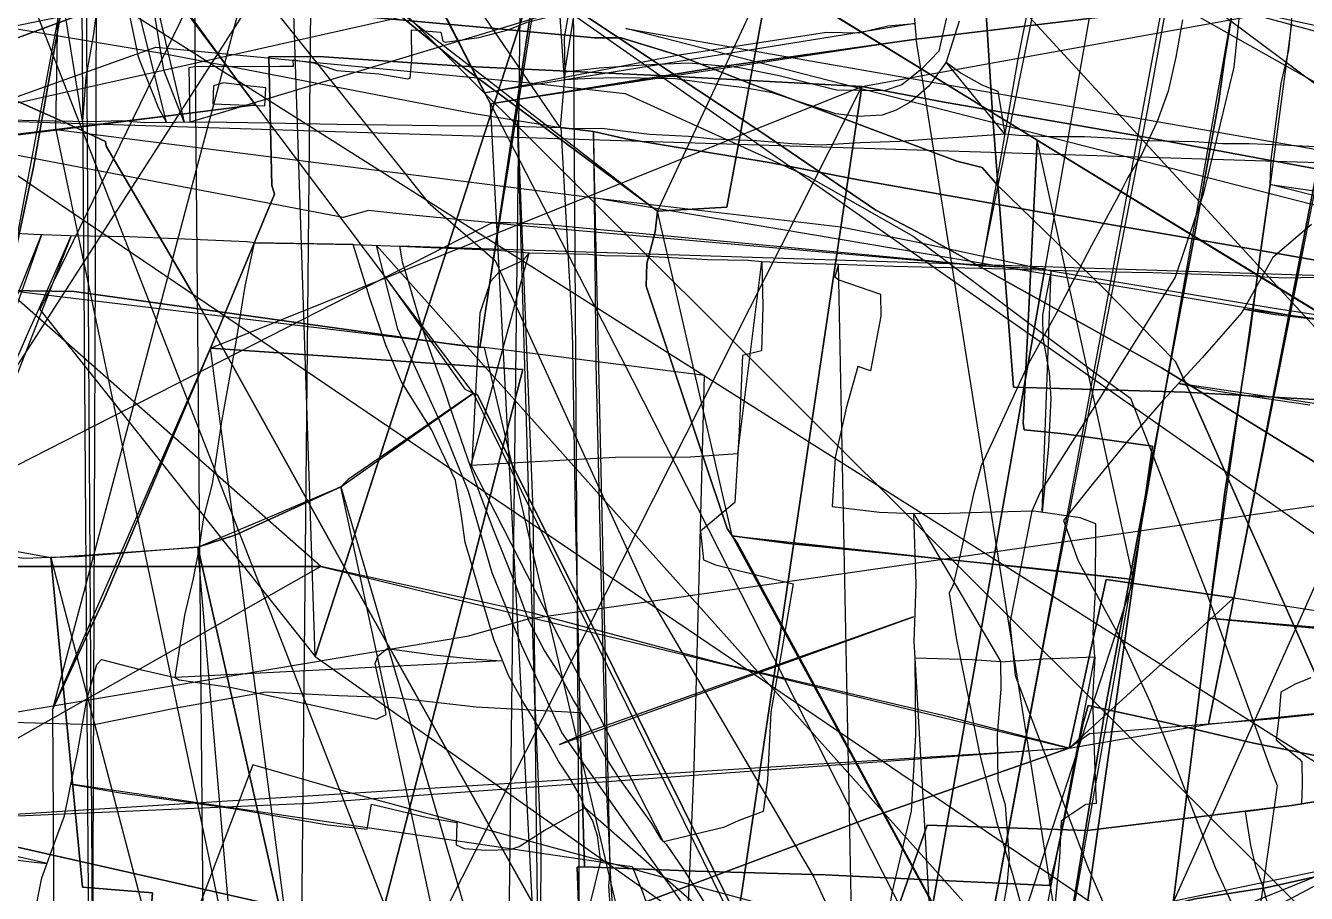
# Model space of a CAD drawing. Extents: x -6790 to 12600, y -1098 to 2171.
# Drawn here: x 68.4 to 160.3, y 436.1 to 498.4 of the extents above; entities that cross this region are included whole.
import ezdxf

# ---------------------------------------------------------------- set-up
doc = ezdxf.new("R2010")
doc.units = 0

msp = doc.modelspace()

# ---------------------------------------------------------------- linework, layer by layer
for points in [[(106.837, 634.008), (110.305, 95.456), (826.135, 101.618), (106.837, 634.008)], [(60.936, 463.328), (66.153, 582.946), (166.82, 628.045), (169.155, 628.397), (157.917, 571.286), (153.805, 550.386), (141.536, 480.899), (137.891, 481.045), (137.011, 481.127), (106.093, 484.032), (103.201, 484.193), (101.853, 484.205), (95.432, 484.823), (92.997, 485.091), (91.186, 484.586), (66.69, 489.247), (63.878, 477.034), (60.936, 463.328)], [(60.936, 463.328), (66.153, 582.946), (166.82, 628.045), (60.936, 463.328)], [(166.82, 628.045), (154.697, 571.609), (139.581, 495.979), (137.011, 481.127), (166.82, 628.045)], [(75.07, 499.828), (81.999, 514.706), (90.101, 532.461), (98.926, 552.457), (108.338, 573.143), (108.056, 574.505), (108.455, 601.718), (108.581, 608.2), (108.718, 624.207), (72.467, 609.599), (70.469, 585.566), (68.383, 561.036), (66.398, 537.698), (65.09, 521.34), (63.759, 509.148), (62.802, 495.641), (74.141, 499.806), (75.07, 499.828)], [(176.799, 621.354), (124.503, 587.195), (132.295, 497.385), (161.335, 500.87), (161.789, 393.97), (162.139, 309.203), (180.292, 307.508), (183.861, 307.442), (194.41, 309.318), (208.589, 311.94), (207.26, 348.47), (204.83, 421.273), (202.567, 495.926), (172.831, 504.27), (174.373, 546.426), (176.799, 621.354)], [(71.604, 620.785), (72.084, 605.781), (75.379, 89.638), (71.604, 620.785)], [(105.33, 620.195), (98.921, 88.385), (790.984, 84.911), (794.806, 617.099), (105.33, 620.195)], [(79.554, 608.243), (82.482, 284.447), (81.901, 110.821), (776.199, 114.155), (808.139, 114.286), (79.554, 608.243)], [(89.841, 599.426), (785.719, 589.09), (779.969, 92.069), (740.844, 91.654), (728.89, 91.746), (723.878, 92.07), (717.289, 92.524), (682.898, 93.323), (432.673, 95.452), (307.102, 97.514), (213.558, 98.725), (136.901, 99.682), (84.957, 100.385), (89.841, 599.426)], [(71.88, 94.001), (800.518, 88.913), (801.871, 586.617), (73.828, 591.855), (71.88, 94.001)], [(71.88, 94.001), (800.518, 88.913), (801.871, 586.617), (73.828, 591.855), (71.88, 94.001)], [(101.748, 492.743), (101.171, 493.862), (85.173, 524.989), (65.454, 563.926), (124.503, 587.195), (132.295, 497.385), (118.541, 495.436), (101.748, 492.743)], [(218.431, 451.321), (187.285, 476.866), (163.747, 492.683), (132.638, 510.224), (108.05, 526.791), (103.103, 530.539), (88.86, 542.607), (81.739, 548.08), (62.698, 565.471), (56.027, 572.367), (218.431, 451.321)], [(65.454, 563.926), (85.173, 524.989), (101.171, 493.862), (101.748, 492.743), (65.454, 563.926)], [(93.005, 519.775), (94.669, 518.336), (121.656, 502), (125.049, 499.946), (140.98, 490.142), (153.176, 482.636), (169.066, 472.94), (169.362, 472.76), (193.272, 458.174), (211.389, 446.437), (214.101, 473.89), (206.857, 478.432), (173.312, 500.229), (170.96, 501.243), (170.251, 501.685), (150.032, 514.29), (142.255, 519.138), (136.694, 522.606), (126.845, 528.882), (109.678, 539.822), (100.963, 545.1), (90.378, 551.512), (93.005, 519.775)], [(159.311, 549.968), (153.805, 550.386), (141.536, 480.899), (132.241, 428.257), (136.758, 429.073), (144.348, 427.381), (183.178, 420.48), (210.71, 415.366), (211.12, 421.724), (213.872, 454.825), (215.5, 474.4), (217.759, 500.367), (220.291, 529.974), (221.675, 544.459), (221.709, 545.589), (214.602, 545.997), (184.424, 548.058), (159.311, 549.968)], [(159.311, 549.968), (148.913, 492.468), (141.474, 454.224), (136.758, 429.073), (159.311, 549.968)], [(76.272, 549.22), (91.616, 547.184), (100.327, 546.25), (111.525, 543.35), (129.626, 538.73), (143.198, 535.595), (158.764, 531.597), (169.304, 528.894), (166.223, 513.872), (160.644, 485.842), (156.439, 464.098), (155.084, 457.302), (145.921, 458.619), (143.266, 446.497), (134.617, 448.744), (118.429, 452.566), (104.702, 456.228), (89.594, 459.53), (60.299, 485.335), (65.594, 508.717), (76.272, 549.22)], [(58.533, 535.282), (74.199, 533.389), (76.683, 532.342), (75.849, 527), (72.858, 510.112), (68.978, 488.205), (67.092, 479.357), (56.001, 504.151), (58.533, 535.282)], [(79.781, 491.425), (78.331, 495.15), (77.56, 499.82), (76.727, 503.982), (74.444, 508.916), (73.239, 511.427), (72.067, 518.057), (71.048, 523.748), (70.524, 529.545), (70.308, 532.104), (79.781, 491.425)], [(68.713, 530.715), (68.483, 529.392), (68.792, 524.757), (70.428, 518.089), (71.137, 514.605), (71.6, 511.275), (73.7, 505.902), (75.336, 501.608), (76.477, 496.12), (77.93, 492.437), (78.512, 491.409), (68.713, 530.715)], [(155.084, 457.302), (156.439, 464.098), (160.644, 485.842), (166.223, 513.872), (169.304, 528.894), (155.084, 457.302)], [(59.362, 490.912), (65.477, 521.806), (66.451, 521.729), (86.84, 519.267), (97.791, 517.908), (108.87, 517.164), (136.722, 514.599), (157.325, 512.882), (156.934, 511.358), (154.433, 496.039), (154.004, 492.952), (152.206, 482.901), (145.89, 449.45), (142.739, 430.267), (120.526, 435.514), (91.423, 443.375), (84.703, 445.316), (64.69, 392.718), (59.043, 380.483), (59.362, 490.912)], [(157.325, 512.882), (136.722, 514.599), (108.87, 517.164), (97.791, 517.908), (86.84, 519.267), (66.451, 521.729), (65.477, 521.806), (59.362, 490.912), (157.325, 512.882)], [(55.098, 520.336), (62.967, 495.285), (63.526, 494.833), (71.018, 491.503), (74.143, 490.037), (74.19, 489.694), (80.209, 479.448), (91.21, 459.61), (110.596, 424.992), (119.483, 409.028), (124.238, 400.808), (113.635, 389.817), (88.931, 362.646), (67.159, 338.674), (66.497, 337.924), (55.098, 520.336)], [(66.497, 337.924), (67.159, 338.674), (88.931, 362.646), (113.635, 389.817), (124.238, 400.808), (119.483, 409.028), (110.596, 424.992), (91.21, 459.61), (80.209, 479.448), (74.19, 489.694), (74.143, 490.037), (71.018, 491.503), (63.526, 494.833), (62.967, 495.285), (55.098, 520.336), (66.497, 337.924)], [(90.093, 503.376), (99.535, 495.57), (113.731, 485.029), (118.704, 485.321), (121.605, 501.046), (121.656, 502), (94.669, 518.336), (93.005, 519.775), (85.875, 518.59), (83.857, 517.565), (80.224, 515.335), (82.714, 511.187), (84.785, 507.883), (90.093, 503.376)], [(53.557, 488.84), (52.064, 514.912), (57.972, 515.923), (66.4, 517.376), (71.578, 510.914), (83.904, 494.004), (84.906, 492.67), (57.595, 489.236), (53.557, 488.84)], [(84.906, 492.67), (83.904, 494.004), (71.578, 510.914), (66.4, 517.376), (84.906, 492.67)], [(87.144, 514.346), (69.428, 477.982), (89.183, 453.093), (87.144, 514.346)], [(106.841, 507.663), (105.946, 507.901), (94.253, 511.781), (87.144, 514.346), (69.428, 477.982), (89.183, 453.093), (94.458, 469.395), (100.51, 488.098), (106.841, 507.663)], [(200.739, 513.116), (190.892, 513.116), (157.325, 512.882), (156.934, 511.358), (154.433, 496.039), (154.004, 492.952), (152.206, 482.901), (145.89, 449.45), (142.739, 430.267), (126.607, 362.822), (121.776, 342.178), (122.458, 342.178), (139.269, 341.306), (158.524, 340.509), (171.331, 339.911), (177.044, 366.538), (180.633, 387.376), (185.01, 416.906), (193.74, 468.837), (200.739, 513.116)], [(142.739, 430.267), (145.89, 449.45), (152.206, 482.901), (154.004, 492.952), (154.433, 496.039), (156.934, 511.358), (157.325, 512.882), (142.739, 430.267)], [(72.858, 510.112), (68.978, 488.205), (67.092, 479.357), (72.858, 510.112)], [(67.092, 479.357), (68.978, 488.205), (72.858, 510.112), (89.992, 507.85), (105.871, 506.045), (105.424, 504.459), (101.15, 476.284), (101.001, 475.25), (99.298, 475.436), (71.897, 479.268), (67.092, 479.357)], [(94.324, 508.501), (121.158, 490.724), (129.415, 485.106), (132.74, 483.37), (149.947, 473.772), (165.636, 464.116), (175.946, 456.951), (181.989, 452.752), (188.58, 448.172), (191.858, 444.775), (202.267, 432.899), (94.324, 508.501)], [(106.841, 507.663), (100.51, 488.098), (94.458, 469.395), (89.183, 453.093), (106.841, 507.663)], [(105.871, 506.045), (105.424, 504.459), (101.15, 476.284), (101.001, 475.25), (105.871, 506.045)], [(137.608, 504.289), (140.911, 502.727), (175.869, 495.138), (188.503, 492.395), (204.971, 487.369), (235.567, 478.973), (264.638, 470.996), (294.2, 462.473), (320.523, 455.123), (343.859, 448.37), (349.595, 446.786), (356.258, 444.844), (358.932, 444.221), (137.608, 504.289)], [(113.731, 485.029), (99.535, 495.57), (90.093, 503.376), (113.731, 485.029)], [(147.885, 458.605), (149.247, 468.183), (142.913, 469.049), (140.048, 469.339), (139.973, 469.822), (140.98, 490.142), (125.049, 499.946), (121.656, 502), (121.605, 501.046), (118.704, 485.321), (113.731, 485.029), (113.564, 483.553), (112.97, 481.288), (112.929, 479.647), (117.015, 467.407), (118.729, 462.269), (119.107, 461.743), (123.171, 461.202), (129.828, 460.526), (140.641, 459.428), (147.885, 458.605)], [(121.656, 502), (121.605, 501.046), (118.704, 485.321), (113.731, 485.029), (121.656, 502)], [(121.656, 502), (125.049, 499.946), (140.98, 490.142), (121.656, 502)], [(174.133, 502.292), (173.561, 500.233), (171.669, 493.689), (171.012, 492.493), (169.13, 489.327), (167.682, 486.838), (148.727, 490.358), (134.178, 492.895), (128.403, 493.992), (174.133, 502.292)], [(165.945, 471.247), (151.625, 472.054), (139.283, 472.417), (137.807, 491.687), (137.104, 502.592), (165.945, 471.247)], [(166.771, 499.374), (165.945, 471.247), (151.625, 472.054), (139.283, 472.417), (137.807, 491.687), (137.104, 502.592), (150.608, 501.099), (166.771, 499.374)], [(132.295, 497.385), (118.541, 495.436), (101.748, 492.743), (111.924, 472.988), (140.765, 416.179), (120.655, 368.635), (109.886, 342.573), (109.67, 341.557), (124.451, 327.351), (124.704, 327.116), (140.85, 312.116), (141.243, 311.587), (154.804, 309.887), (162.139, 309.203), (161.789, 393.97), (161.335, 500.87), (132.295, 497.385)], [(132.295, 497.385), (161.335, 500.87), (161.789, 393.97), (162.139, 309.203), (132.295, 497.385)], [(164.765, 443.087), (164.718, 443.312), (158.752, 456.764), (155.798, 463.298), (151.902, 472.087), (150.904, 474.241), (145.709, 479.547), (138.123, 486.911), (137.03, 488.163), (135.225, 488.638), (120.512, 494.149), (115.269, 496.208), (111.136, 497.475), (109.219, 497.475), (101.269, 498.22), (88.625, 499.359), (77.717, 499.889), (75.07, 499.828), (164.765, 443.087)], [(80.211, 491.43), (80.145, 495.347), (80.639, 495.449), (83.266, 495.428), (86.646, 495.448), (87.614, 495.454), (87.599, 495.908), (89.053, 495.688), (90.738, 495.137), (93.737, 494.895), (95.82, 494.523), (96.006, 494.592), (96.103, 495.915), (96.083, 498.056), (98.193, 497.884), (98.338, 497.236), (98.505, 497.16), (100.926, 497.498), (103.021, 498.05), (104.38, 498.609), (106.691, 499.174), (107.437, 499.63), (80.211, 491.43)], [(62.968, 448.326), (67.204, 498.213), (75.487, 496.838), (78.175, 496.369), (100.586, 492.056), (103.701, 491.547), (106.816, 491.039), (107.613, 476.49), (107.84, 463.589), (108.164, 449.033), (100.722, 449.453), (94.867, 450.125), (90.855, 450.256), (85.629, 450.516), (79.08, 449.345), (73.333, 448.174), (66.567, 448.369), (62.968, 448.326)], [(101.341, 493.533), (115.16, 496.221), (125.876, 497.882), (128.186, 497.842), (130.272, 498.348), (132.197, 498.515), (101.341, 493.533)], [(111.46, 498.15), (168.014, 488.238), (194.815, 482.741), (214.744, 478.767), (247.701, 470.042), (274.114, 462.214), (282.599, 458.658), (293.804, 455.192), (303.813, 452.802), (317.049, 448.828), (340.743, 441.896), (352.157, 438.52), (374.775, 432.245), (394.585, 425.851), (413.08, 421.519), (423.358, 418.889), (431.814, 417.007), (441.644, 414.497), (460.617, 409.478), (472.539, 405.922), (482.07, 403.054), (111.46, 498.15)], [(157.683, 486.941), (157.77, 488.757), (158.486, 494.204), (159.042, 496.6), (159.221, 498.493), (157.683, 486.941)], [(101.748, 492.743), (118.541, 495.436), (132.295, 497.385), (101.748, 492.743)], [(62.296, 491.295), (77.741, 496.811), (104.569, 494.254), (111.416, 493.475), (124.587, 487.502), (132.079, 483.236), (144.93, 473.611), (147.676, 471.612), (153.075, 457.799), (157.763, 444.912), (158.201, 443.823), (157.066, 435.842), (155.72, 428.059), (62.296, 491.295)], [(128.403, 493.992), (114.275, 494.759), (99.699, 495.455), (89.441, 496.131), (85.851, 496.116), (86.074, 486.892), (86.253, 486.248), (81.671, 475.212), (128.403, 493.992)], [(81.671, 475.212), (86.253, 486.248), (86.074, 486.892), (85.851, 496.116), (89.441, 496.131), (99.699, 495.455), (114.275, 494.759), (128.403, 493.992), (123.186, 458.984), (119.859, 436.658), (116.854, 417.843), (108.052, 418.564), (106.334, 418.595), (89.387, 416.769), (104.072, 473.686), (81.671, 475.212)], [(134.441, 495.735), (135.537, 494.943), (137.002, 494.098), (138.153, 493.646), (138.439, 491.895), (138.654, 490.575), (134.441, 495.735)], [(81.882, 494.037), (81.845, 492.749), (85.575, 492.601), (85.648, 493.88), (84.101, 494.065), (82.599, 494.243), (81.882, 494.037)], [(128.403, 493.992), (123.186, 458.984), (119.859, 436.658), (116.854, 417.843), (108.052, 418.564), (106.334, 418.595), (89.387, 416.769), (128.403, 493.992)], [(52.247, 463.422), (53.557, 488.84), (57.595, 489.236), (84.906, 492.67), (94.513, 479.888), (99.921, 472.263), (100.54, 471.979), (96.223, 469.009), (91.546, 465.792), (91.011, 465.262), (83.496, 461.816), (80.751, 460.94), (72.165, 460.239), (70.223, 460.18), (68.281, 460.122), (60.775, 461.232), (52.247, 463.422)], [(84.906, 492.67), (57.595, 489.236), (53.557, 488.84), (84.906, 492.67)], [(101.748, 492.743), (111.924, 472.988), (140.765, 416.179), (120.655, 368.635), (109.886, 342.573), (109.67, 341.557), (101.748, 492.743)], [(103.701, 491.547), (104.794, 463.549), (104.935, 449.754), (104.958, 449.214), (103.701, 491.547)], [(109.137, 490.754), (109.304, 474.082), (109.679, 459.13), (110.064, 443.798), (110.342, 437.916), (109.137, 490.754)], [(137.76, 427.47), (144.563, 435.274), (144.684, 436.101), (147.885, 458.605), (149.247, 468.183), (142.913, 469.049), (140.048, 469.339), (139.973, 469.822), (140.98, 490.142), (153.176, 482.636), (169.066, 472.94), (169.362, 472.76), (168.654, 447.805), (166.554, 447.338), (162.809, 432.135), (162.579, 431.548), (163.733, 431.05), (160.742, 420.127), (160.27, 420.278), (153.192, 422.542), (143.425, 425.671), (137.76, 427.47)], [(140.98, 490.142), (139.973, 469.822), (140.048, 469.339), (142.913, 469.049), (149.247, 468.183), (147.885, 458.605), (140.98, 490.142)], [(140.98, 490.142), (153.176, 482.636), (169.066, 472.94), (169.362, 472.76), (140.98, 490.142)], [(101.853, 484.205), (95.432, 484.823), (92.997, 485.091), (91.186, 484.586), (66.69, 489.247), (63.878, 477.034), (60.936, 463.328), (101.853, 484.205)], [(60.936, 463.328), (67.362, 432.217), (80.107, 430.112), (84.666, 429.391), (89.226, 428.67), (101.804, 426.801), (104.621, 426.345), (113.874, 424.936), (127.724, 427.44), (127.724, 427.44), (132.241, 428.257), (141.536, 480.899), (137.891, 481.045), (137.011, 481.127), (106.093, 484.032), (103.201, 484.193), (101.853, 484.205), (95.432, 484.823), (92.997, 485.091), (91.186, 484.586), (66.69, 489.247), (63.878, 477.034), (60.936, 463.328)], [(153.265, 455.834), (154.431, 464.894), (156.238, 476.207), (156.979, 481.939), (157.683, 486.941), (153.265, 455.834)], [(200.864, 480.764), (200.838, 480.343), (194.543, 481.449), (182.329, 483.85), (180.868, 483.026), (178.829, 483.234), (167.8, 484.357), (163.826, 485.398), (157.683, 486.941), (200.864, 480.764)], [(255.235, 461.387), (236.029, 464.78), (202.934, 470.487), (194.275, 472.16), (191.553, 472.849), (180.95, 474.502), (174.428, 475.531), (157.983, 478.06), (141.991, 480.728), (132.417, 482.786), (126.889, 483.884), (109.816, 485.907), (255.235, 461.387)], [(255.235, 461.387), (236.029, 464.78), (202.934, 470.487), (194.275, 472.16), (191.553, 472.849), (180.95, 474.502), (174.428, 475.531), (157.983, 478.06), (141.991, 480.728), (132.417, 482.786), (126.889, 483.884), (109.816, 485.907), (255.235, 461.387)], [(113.731, 485.029), (113.564, 483.553), (112.97, 481.288), (112.929, 479.647), (117.015, 467.407), (118.729, 462.269), (119.107, 461.743), (113.731, 485.029)], [(55.038, 442.026), (58.59, 448.9), (61.95, 458.549), (63.831, 467.431), (65.664, 473.698), (69.537, 483.342), (55.038, 442.026)], [(137.011, 481.127), (106.093, 484.032), (103.201, 484.193), (101.853, 484.205), (137.011, 481.127)], [(84.827, 482.756), (89.323, 482.694), (91.911, 482.643), (84.827, 482.756)], [(104.527, 482.046), (104.048, 481.482), (102.425, 480.74), (101.751, 479.984), (100.994, 477.727), (100.76, 473.38), (100.415, 466.964), (100.321, 466.663), (104.527, 482.046)], [(121.233, 481.428), (121.308, 478.186), (121.211, 475.015), (119.839, 474.682), (119.604, 469.259), (119.512, 467.653), (121.233, 481.428)], [(126.717, 481.233), (126.469, 480.321), (126.746, 480.1), (129.74, 479.075), (129.754, 477.496), (129.033, 473.572), (128.105, 473.89), (127.287, 470.899), (126.483, 467.359), (126.261, 463.849), (129.67, 463.447), (132.109, 463.336), (132.265, 458.262), (132.141, 454.158), (132.197, 452.971), (132.252, 447.431), (131.948, 441.992), (131.24, 439.034), (130.546, 436.134), (129.577, 430.12), (129.101, 427.166), (128.316, 424.642), (127.862, 423.837), (126.717, 481.233)], [(141.536, 480.899), (137.891, 481.045), (137.011, 481.127), (141.536, 480.899)], [(141.981, 480.809), (141.636, 478.986), (141.368, 477.572), (141.394, 475.951), (141.832, 473.427), (141.971, 471.592), (141.785, 468.172), (141.328, 463.431), (141.981, 480.809)], [(94.513, 479.888), (99.921, 472.263), (100.54, 471.979), (94.513, 479.888)], [(67.092, 479.357), (71.897, 479.268), (99.298, 475.436), (101.001, 475.25), (67.092, 479.357)], [(155.807, 478.003), (157.893, 477.651), (161.728, 477.193), (164.702, 476.794), (166.381, 476.562), (169.407, 476.112), (173.009, 475.684), (180.069, 474.704), (184.175, 474.102), (190.406, 473.355), (192.531, 473.017), (200.418, 472.021), (204.7, 471.488), (209.706, 470.772), (213.38, 470.249), (217.917, 469.692), (220.046, 469.409), (220.461, 469.252), (155.807, 478.003)], [(81.671, 475.212), (74.037, 457.219), (70.328, 449.279), (81.671, 475.212)], [(89.387, 416.769), (104.072, 473.686), (81.671, 475.212), (74.037, 457.219), (70.328, 449.279), (70.506, 421.655), (88.505, 416.674), (89.245, 416.754), (89.387, 416.769)], [(81.671, 475.212), (104.072, 473.686), (89.387, 416.769), (81.671, 475.212)], [(115.289, 416.083), (115.388, 419.16), (115.829, 431.994), (116.37, 445.141), (116.843, 463.206), (117.111, 473.251), (103.461, 474.987), (101.313, 475.263), (115.289, 416.083)], [(55.142, 446.991), (100.195, 454.577), (104.473, 455.781), (224.767, 473.114), (461.17, 463.407), (418.896, 266.348), (473.538, 223.763), (408.246, 162.089), (348.154, 91.288), (230.725, 129.782), (178.952, 201.706), (100.394, 217.952), (74.076, 298.715), (55.017, 301.46), (55.142, 446.991)], [(100.54, 471.979), (96.223, 469.009), (91.546, 465.792), (91.011, 465.262), (100.54, 471.979)], [(100.54, 471.979), (100.823, 471.849), (115.55, 442.244), (119.181, 434.865), (122.047, 429.039), (124.939, 423.5), (129.508, 414.254), (130.631, 412.036), (134.538, 404.176), (138.722, 395.783), (141.92, 389.366), (143.611, 386.047), (145.399, 382.433), (148.339, 376.475), (151.953, 369.299), (155.618, 362.201), (156.863, 359.812), (157.007, 358.629), (157.103, 357.973), (158.046, 354.679), (158.974, 353.08), (100.54, 471.979)], [(100.368, 466.813), (104.102, 467.025), (110.694, 467.398), (116.088, 467.419), (119.512, 467.653), (119.28, 464.144), (116.819, 462.069), (117.039, 460.012), (117.892, 459.668), (121.801, 458.704), (123.481, 458.29), (122.612, 453.304), (121.878, 449.092), (121.636, 444.235), (121.32, 441.957), (119.518, 441.284), (118.481, 440.816), (114.168, 439.794), (100.368, 466.813)], [(91.011, 465.262), (83.496, 461.816), (80.751, 460.94), (91.011, 465.262)], [(86.464, 400.123), (85.982, 400.15), (85.96, 424.53), (89.097, 424.133), (80.751, 460.94), (83.496, 461.816), (91.011, 465.262), (103.138, 424.005), (103.604, 420.414), (104.821, 404.831), (105.245, 399.407), (100.895, 399.326), (86.464, 400.123)], [(91.011, 465.262), (103.138, 424.005), (103.604, 420.414), (104.821, 404.831), (105.245, 399.407), (91.011, 465.262)], [(70.223, 460.18), (68.281, 460.122), (60.775, 461.232), (52.247, 463.422), (70.223, 460.18)], [(70.223, 460.18), (68.281, 460.122), (60.775, 461.232), (52.247, 463.422), (52.704, 340.217), (87.515, 312.997), (87.332, 336.756), (89.344, 341.098), (89.449, 373.29), (86.861, 377.734), (86.464, 400.123), (85.982, 400.15), (63.663, 400.206), (65.465, 427.835), (76.832, 427.578), (77.515, 436.134), (72.496, 436.52), (70.223, 460.18)], [(138.372, 452.694), (141.421, 452.91), (145.118, 453.048), (145.003, 454.775), (145.161, 457.773), (145.176, 462.599), (144.071, 463.029), (140.741, 463.517), (137.031, 463.415), (133.886, 463.328), (132.109, 463.336), (138.372, 452.694)], [(147.885, 458.605), (140.641, 459.428), (129.828, 460.526), (123.171, 461.202), (119.107, 461.743), (147.885, 458.605)], [(119.107, 461.743), (119.486, 461.216), (132.218, 437.715), (137.76, 427.47), (119.107, 461.743)], [(147.885, 458.605), (140.641, 459.428), (129.828, 460.526), (123.171, 461.202), (119.107, 461.743), (119.486, 461.216), (132.218, 437.715), (137.76, 427.47), (144.563, 435.274), (144.684, 436.101), (147.885, 458.605)], [(255.235, 461.387), (253.891, 461.025), (240.853, 457.087), (224.978, 452.324), (224.042, 452.131), (218.7, 451.167), (207.671, 449.529), (196.974, 447.711), (188.093, 446.582), (173.898, 444.792), (159.235, 442.383), (144.572, 440.593), (139.602, 440.772), (133.089, 440.992), (127.446, 424.981), (255.235, 461.387)], [(255.235, 461.387), (253.891, 461.025), (240.853, 457.087), (224.978, 452.324), (224.042, 452.131), (218.7, 451.167), (207.671, 449.529), (196.974, 447.711), (188.093, 446.582), (173.898, 444.792), (159.235, 442.383), (144.572, 440.593), (139.602, 440.772), (133.089, 440.992), (127.446, 424.981), (255.235, 461.387)], [(85.982, 400.15), (85.96, 424.53), (89.097, 424.133), (80.751, 460.94), (72.165, 460.239), (70.223, 460.18), (72.496, 436.52), (77.515, 436.134), (76.832, 427.578), (65.465, 427.835), (63.663, 400.206), (85.982, 400.15)], [(80.751, 460.94), (72.165, 460.239), (70.223, 460.18), (80.751, 460.94)], [(80.751, 460.94), (89.097, 424.133), (85.96, 424.53), (85.982, 400.15), (80.751, 460.94)], [(57.953, 441.634), (57.262, 459.53), (89.594, 459.53), (57.953, 441.634)], [(89.594, 459.53), (57.262, 459.53), (57.953, 441.634), (59.558, 441.271), (86.65, 435.147), (103.145, 431.83), (104.631, 432.369), (128.74, 441.436), (143.266, 446.497), (134.617, 448.744), (118.429, 452.566), (104.702, 456.228), (89.594, 459.53)], [(85.982, 400.15), (63.663, 400.206), (65.465, 427.835), (76.832, 427.578), (77.515, 436.134), (72.496, 436.52), (70.223, 460.18), (85.982, 400.15)], [(143.266, 446.497), (134.617, 448.744), (118.429, 452.566), (104.702, 456.228), (89.594, 459.53), (143.266, 446.497)], [(147.885, 458.605), (144.684, 436.101), (144.563, 435.274), (137.76, 427.47), (147.885, 458.605)], [(143.266, 446.497), (145.921, 458.619), (155.084, 457.302), (143.266, 446.497)], [(155.084, 457.302), (153.275, 448.224), (144.731, 447.544), (143.266, 446.497), (145.921, 458.619), (155.084, 457.302)], [(155.084, 457.302), (189.724, 451.905), (182.487, 451.22), (157.756, 448.581), (153.275, 448.224), (155.084, 457.302)], [(132.101, 455.937), (108.827, 447.696), (106.714, 446.769), (132.101, 455.937)], [(149.801, 428.044), (150.124, 430.446), (152.141, 446.658), (153.265, 455.834), (149.801, 428.044)], [(153.265, 455.834), (167.383, 454.525), (179.269, 453.617), (153.265, 455.834)], [(79.147, 451.571), (79.419, 451.412), (83.197, 450.867), (89.128, 449.566), (93.584, 448.589), (94.271, 448.925), (94.15, 449.667), (93.682, 451.688), (93.477, 452.578), (93.704, 453.139), (94.344, 453.657), (97.696, 453.212), (100.734, 452.901), (102.618, 452.78), (79.147, 451.571)], [(134.64, 410.638), (135.364, 412.339), (136.112, 414.964), (136.723, 418.357), (136.586, 419.797), (135.305, 420.414), (135.216, 421.335), (135.202, 426.932), (135.505, 432.97), (135.591, 434.044), (138.298, 433.743), (138.829, 436.655), (138.987, 438.559), (138.701, 442.416), (138.171, 444.168), (138.142, 447.474), (138.386, 450.761), (138.372, 452.694), (136.309, 452.837), (132.197, 452.971), (134.64, 410.638)], [(57.953, 441.634), (62.285, 417.176), (67.52, 418.088), (89.134, 422.693), (109.249, 426.017), (130.037, 430.035), (152.303, 435.683), (157.473, 436.509), (186.177, 442.883), (189.724, 451.905), (182.487, 451.22), (157.756, 448.581), (153.275, 448.224), (144.731, 447.544), (143.266, 446.497), (128.74, 441.436), (104.631, 432.369), (103.145, 431.83), (86.65, 435.147), (59.558, 441.271), (57.953, 441.634)], [(189.724, 451.905), (182.487, 451.22), (157.756, 448.581), (153.275, 448.224), (189.724, 451.905)], [(62.968, 448.326), (62.316, 401.733), (76.439, 402.426), (83.132, 402.721), (81.285, 413.803), (83.064, 414.007), (90.528, 413.925), (108.613, 413.389), (108.38, 420.002), (108.38, 426.899), (107.979, 437.965), (108.491, 437.989), (108.184, 448.137), (108.164, 449.033), (100.722, 449.453), (94.867, 450.125), (90.855, 450.256), (85.629, 450.516), (79.08, 449.345), (73.333, 448.174), (66.567, 448.369), (62.968, 448.326)], [(104.958, 449.214), (105.366, 439.538), (105.325, 428.871), (105.345, 416.686), (105.386, 413.67), (104.958, 449.214)], [(153.275, 448.224), (144.731, 447.544), (143.266, 446.497), (153.275, 448.224)], [(143.266, 446.497), (88.771, 442.524), (59.558, 441.271), (143.266, 446.497)], [(143.266, 446.497), (128.74, 441.436), (104.631, 432.369), (103.145, 431.83), (86.65, 435.147), (59.558, 441.271), (143.266, 446.497)], [(120.526, 435.514), (91.423, 443.375), (84.703, 445.316), (64.69, 392.718), (59.043, 380.483), (120.526, 435.514)], [(59.043, 380.483), (90.579, 352.036), (105.107, 392.573), (114.989, 420.287), (120.526, 435.514), (91.423, 443.375), (84.703, 445.316), (64.69, 392.718), (59.043, 380.483)], [(71.659, 443.934), (75.195, 443.3), (79.899, 442.645), (83.609, 442.129), (88.153, 441.343), (90.077, 441.01), (92.908, 440.686), (93.231, 442.499), (97.244, 441.542), (99.346, 441.18), (99.299, 439.566), (99.87, 439.318), (101.428, 439.176), (103.168, 439.242), (103.814, 439.442), (105.601, 440.591), (108.531, 442.235), (109.082, 441.286), (109.405, 440.232), (109.655, 438.323), (71.659, 443.934)], [(62.285, 417.176), (58.458, 400.075), (86.45, 400.108), (96.938, 400.957), (110.372, 401.307), (120.061, 403.055), (138.539, 404.653), (139.738, 405.103), (146.68, 406.801), (166.676, 408.008), (173.769, 418.971), (181.871, 431.228), (181.634, 431.999), (184.537, 438.712), (186.177, 442.883), (157.473, 436.509), (152.303, 435.683), (130.037, 430.035), (109.249, 426.017), (89.134, 422.693), (67.52, 418.088), (62.285, 417.176)], [(186.177, 442.883), (157.473, 436.509), (152.303, 435.683), (130.037, 430.035), (109.249, 426.017), (89.134, 422.693), (67.52, 418.088), (62.285, 417.176), (186.177, 442.883)], [(55.57, 441.528), (56.09, 441.216), (58.038, 440.558), (63.157, 439.282), (65.363, 438.773), (69.031, 438.337), (69.947, 438.228), (55.57, 441.528)], [(110.342, 437.916), (110.214, 436.602), (110.745, 429.376), (111.722, 416.821), (111.933, 412.901), (110.342, 437.916)]]:
    msp.add_lwpolyline(points, close=True)
for points in [[(165.636, 464.116), (149.947, 473.772), (132.74, 483.37), (129.415, 485.106), (121.158, 490.724), (94.324, 508.501), (94.324, 508.501), (91.647, 510.388), (56.577, 521.905), (77.784, 595.539)], [(135.39, 498.668), (134.441, 495.735), (133.213, 494.003), (131.906, 492.889), (130.856, 492.286), (129.857, 491.931), (128.127, 491.835), (126.526, 492.017), (123.824, 492.91), (121.982, 493.518), (119.989, 493.894), (117.257, 494.222), (115, 494.539), (112.497, 494.574), (110.777, 494.597), (108.988, 494.561), (107.061, 494.46), (100.486, 589.989)], [(80.264, 585.735), (65.103, 509.698), (103.494, 411.266), (126.084, 404.554), (157.928, 399.411), (172.478, 397.108)], [(108.338, 573.143), (98.926, 552.457), (90.101, 532.461), (81.999, 514.706), (81.999, 514.706), (75.07, 499.828), (77.717, 499.889), (88.625, 499.359), (101.269, 498.22), (109.219, 497.475), (111.136, 497.475), (115.269, 496.208), (120.512, 494.149), (135.225, 488.638), (137.03, 488.163), (138.123, 486.911), (145.709, 479.547), (150.904, 474.241), (151.902, 472.087), (155.798, 463.298), (158.752, 456.764), (164.718, 443.312)], [(95.44, 572.092), (94.619, 555.632), (94.219, 548.367), (93.919, 546.619), (92.584, 541.462), (91.345, 536.676), (88.497, 525.092), (88.156, 523.276), (87.602, 518.639), (87.039, 512.027), (70.328, 449.279), (74.037, 457.219), (81.671, 475.212), (86.253, 486.248), (86.074, 486.892), (85.851, 496.116), (89.441, 496.131), (99.699, 495.455), (114.275, 494.759), (128.403, 493.992), (134.178, 492.895), (148.727, 490.358), (167.682, 486.838)], [(88.931, 362.646), (113.635, 389.817), (124.238, 400.808), (119.483, 409.028), (110.596, 424.992), (91.21, 459.61), (80.209, 479.448), (74.19, 489.694), (74.143, 490.037), (71.018, 491.503), (63.526, 494.833), (62.967, 495.285), (55.098, 520.336), (65.454, 563.926), (85.173, 524.989), (101.171, 493.862), (101.748, 492.743), (111.924, 472.988), (140.765, 416.179), (120.655, 368.635)], [(73.785, 501.653), (73.266, 497.775), (72.723, 494.633), (72.497, 491.494), (61.007, 562.561)], [(107.437, 499.63), (107.049, 497.496), (107.099, 494.885), (106.758, 491.049), (69.741, 545.278)], [(134.53, 499.159), (133.925, 496.523), (132.682, 495.23), (131.275, 494.106), (130.002, 493.669), (126.582, 493.727), (122.458, 494.749), (119.493, 495.349), (115.984, 495.649), (112.729, 495.524), (109.548, 495.298), (107.097, 495.018), (114.747, 542.651)], [(516.56, 78.963), (56.404, 538.367), (56.404, 538.367), (75.408, 513.104), (97.277, 485.654), (102.103, 481.506), (112.963, 457.676), (124.953, 437.239), (137.245, 410.77), (146.37, 394.556), (159.266, 365.447)], [(174.428, 475.531), (157.983, 478.06), (141.991, 480.728), (132.417, 482.786), (126.889, 483.884), (109.816, 485.907), (70.574, 490.877), (71.198, 527.175), (72.685, 526.718), (100.412, 522.073), (100.412, 522.073), (117.433, 518.934), (135.587, 516.057), (154.038, 512.97), (171.128, 510.04)], [(174.428, 475.531), (157.983, 478.06), (141.991, 480.728), (132.417, 482.786), (126.889, 483.884), (109.816, 485.907), (70.574, 490.877), (71.198, 527.175), (72.685, 526.718), (100.412, 522.073), (100.412, 522.073), (117.433, 518.934), (135.587, 516.057), (154.038, 512.97), (171.128, 510.04)], [(66.4, 517.376), (71.578, 510.914), (83.904, 494.004), (84.906, 492.67), (94.513, 479.888), (99.921, 472.263), (100.54, 471.979), (100.823, 471.849), (115.55, 442.244), (119.181, 434.865), (122.047, 429.039), (124.939, 423.5), (129.508, 414.254), (130.631, 412.036), (134.538, 404.176), (138.722, 395.783), (141.92, 389.366), (143.611, 386.047), (145.399, 382.433), (148.339, 376.475), (151.953, 369.299), (155.618, 362.201)], [(210.935, 349.596), (157.252, 514.134), (157.252, 514.134), (156.003, 504.198), (155.097, 495.377), (152.919, 486.34), (150.873, 480.304), (145.388, 471.481), (141.182, 464.878), (140.602, 463.515), (139.011, 455.514), (139.408, 451.721), (144.589, 438.01), (152.437, 419.915), (157.24, 409.966), (159.73, 400.305), (160.103, 396.421), (159.626, 382.88), (160.449, 371.025), (160.886, 364.517)], [(106.841, 507.663), (100.51, 488.098), (94.458, 469.395), (89.183, 453.093), (89.183, 453.093), (121.833, 429.996), (123.48, 429.981), (135.249, 429.061), (147.048, 428.111), (149.801, 428.044), (150.124, 430.446), (152.141, 446.658), (153.265, 455.834), (154.431, 464.894), (156.238, 476.207), (156.979, 481.939), (157.683, 486.941), (157.77, 488.757), (158.486, 494.204), (159.042, 496.6), (159.221, 498.493)], [(169.52, 501.684), (153.239, 502.879), (137.608, 504.289), (132.221, 504.99), (105.329, 506.073), (67.204, 498.213), (75.487, 496.838), (78.175, 496.369), (100.586, 492.056), (103.701, 491.547), (106.816, 491.039), (106.816, 491.039), (109.137, 490.754), (111.476, 490.229), (121.89, 488.509), (128.162, 487.293), (135.902, 485.919), (145.791, 484.146), (157.275, 482.164), (170.007, 479.909)], [(162.783, 415.152), (145.597, 415.424), (117.051, 415.85), (115.289, 416.083), (115.388, 419.16), (115.829, 431.994), (116.37, 445.141), (116.843, 463.206), (117.111, 473.251), (103.461, 474.987), (101.313, 475.263), (101.313, 475.263), (101.001, 475.25), (101.15, 476.284), (105.424, 504.459), (105.871, 506.045), (119.519, 504.715), (137.104, 502.592), (137.807, 491.687), (139.283, 472.417), (151.625, 472.054), (165.945, 471.247)], [(163.826, 485.398), (157.683, 486.941), (157.683, 486.941), (157.77, 488.757), (158.486, 494.204), (159.042, 496.6), (159.221, 498.493), (159.301, 499.342), (160.499, 503.616)], [(171.815, 351.402), (159.05, 384.13), (151.821, 402.161), (150.491, 405.628), (150.17, 405.91), (149.485, 406.51), (145.136, 411.82), (135.441, 422.603), (137.76, 427.47), (132.218, 437.715), (119.486, 461.216), (119.107, 461.743), (118.729, 462.269), (117.015, 467.407), (112.929, 479.647), (112.97, 481.288), (113.564, 483.553), (113.731, 485.029), (99.535, 495.57), (90.093, 503.376)], [(164.718, 443.312), (158.752, 456.764), (155.798, 463.298), (151.902, 472.087), (150.904, 474.241), (145.709, 479.547), (138.123, 486.911), (137.03, 488.163), (135.225, 488.638), (120.512, 494.149), (115.269, 496.208), (111.136, 497.475), (109.219, 497.475), (101.269, 498.22), (88.625, 499.359), (77.717, 499.889), (75.07, 499.828), (74.141, 499.806), (62.802, 495.641)], [(151.4, 498.767), (150.922, 496.097), (150.387, 493.645), (149.599, 491.475), (148.41, 488.979), (147.489, 487.454), (147.075, 486.633), (146.661, 485.865), (144.877, 482.586), (142.35, 477.69), (140.338, 474.067), (138.488, 470.038), (136.971, 466.767), (136.41, 464.763), (135.458, 460.381), (134.962, 458.227), (134.673, 457.616), (135.164, 454.413), (136.112, 449.707), (136.81, 446.245), (138.055, 441.231), (139.215, 437.471), (140.168, 434.004)], [(64.056, 272.563), (62.296, 491.295), (77.741, 496.811), (104.569, 494.254), (111.416, 493.475), (124.587, 487.502), (132.079, 483.236), (144.93, 473.611), (147.676, 471.612), (153.075, 457.799), (157.763, 444.912), (158.201, 443.823), (157.066, 435.842), (155.72, 428.059), (155.72, 428.059), (151.168, 401.482), (145.84, 374.21), (140.485, 350.248)], [(62.296, 491.295), (77.741, 496.811), (104.569, 494.254), (111.416, 493.475), (124.587, 487.502), (132.079, 483.236), (144.93, 473.611), (147.676, 471.612), (153.075, 457.799), (157.763, 444.912), (158.201, 443.823), (157.066, 435.842), (155.72, 428.059), (155.72, 428.059), (151.168, 401.482), (145.84, 374.21), (140.485, 350.248)], [(169.046, 413.523), (152.845, 413.153), (150.136, 413.167), (149.188, 392.285), (143.531, 392.051), (134.32, 391.721), (116.123, 390.65), (110.779, 390.526), (107.1, 391.197), (107.1, 391.197), (70.506, 421.655), (88.505, 416.674), (89.245, 416.754), (89.387, 416.769), (106.334, 418.595), (108.052, 418.564), (116.854, 417.843), (119.859, 436.658), (123.186, 458.984), (128.403, 493.992), (134.178, 492.895), (148.727, 490.358), (167.682, 486.838)], [(464.521, 478.951), (54.984, 491.848)], [(65.093, 491.634), (69.199, 491.556), (73.055, 491.483), (75.292, 491.543), (76.962, 491.391), (81.365, 491.444), (85.838, 491.367), (90.735, 491.284), (97.964, 491.177), (102.506, 491.15), (106.758, 491.049), (107.278, 490.961), (109.757, 491.002), (112.209, 490.679), (113.161, 490.567), (115.954, 490.431), (117.706, 490.229), (120.832, 490.105), (123.366, 489.885), (125.473, 489.792), (128.298, 489.958), (131.117, 490.061), (133.097, 490.198), (135.658, 490.375), (137.731, 490.518), (138.612, 490.579), (139.664, 490.497), (141.859, 490.407), (144.38, 490.39), (146.665, 490.27), (148.903, 490.114), (152.272, 490.048), (154.273, 489.904), (156.181, 489.904), (158.532, 489.794), (160.937, 489.681)], [(174.428, 475.531), (157.983, 478.06), (141.991, 480.728), (132.417, 482.786), (126.889, 483.884), (109.816, 485.907), (109.816, 485.907), (70.574, 490.877), (83.405, 429.764), (127.446, 424.981), (133.089, 440.992), (139.602, 440.772), (144.572, 440.593), (159.235, 442.383), (173.898, 444.792)], [(174.428, 475.531), (157.983, 478.06), (141.991, 480.728), (132.417, 482.786), (126.889, 483.884), (109.816, 485.907), (109.816, 485.907), (70.574, 490.877), (83.405, 429.764), (127.446, 424.981), (133.089, 440.992), (139.602, 440.772), (144.572, 440.593), (159.235, 442.383), (173.898, 444.792)], [(170.007, 479.909), (157.275, 482.164), (145.791, 484.146), (135.902, 485.919), (128.162, 487.293), (121.89, 488.509), (111.476, 490.229), (109.137, 490.754), (109.137, 490.754), (106.816, 491.039), (107.613, 476.49), (107.84, 463.589), (108.164, 449.033), (108.184, 448.137), (108.491, 437.989), (110.342, 437.916), (116.468, 437.672), (125.759, 437.428), (134.171, 437.02), (141.842, 436.656), (142.251, 438.23), (143.274, 443.064), (144.263, 448.212), (144.642, 449.578), (150.54, 448.265), (156.401, 446.894), (163.304, 445.507)], [(163.826, 485.398), (157.683, 486.941), (156.979, 481.939), (156.238, 476.207), (154.431, 464.894), (153.265, 455.834), (167.383, 454.525)], [(160.644, 485.842), (156.439, 464.098), (155.084, 457.302), (189.724, 451.905)], [(68.995, 434.312), (69.58, 437.211), (70.647, 440.167), (71.186, 441.659), (71.895, 445.065), (72.127, 446.179), (72.795, 449.99), (73.514, 452.505), (73.856, 452.876), (76.54, 452.172), (79.147, 451.571), (79.831, 456.049), (80.446, 458.681), (80.851, 460.8), (81.187, 463.065), (81.816, 465.485), (82.478, 469.938), (83.52, 475.648), (84.165, 479.648), (84.827, 482.756), (84.313, 482.831), (79.235, 483.05), (75.843, 483.197), (71.613, 483.27), (68.991, 483.361), (64.717, 483.608)], [(160.652, 484.08), (157.884, 481.721), (155.674, 477.765), (152.805, 474.507), (150.028, 471.487), (147.369, 468.41), (145.032, 465.545), (142.86, 462.849), (143.914, 459.944), (145.504, 457.063), (147.156, 454.02), (149.078, 449.806), (150.734, 445.682), (152.341, 441.548), (153.763, 437.89), (155.144, 434.926), (155.945, 432.667), (157.001, 429.697), (159.012, 424.505), (160.062, 421.332), (160.358, 420.768)], [(67.289, 473.345), (68.64, 476.435), (69.41, 478.11), (70.423, 480.425), (71.669, 483.269), (55.008, 440.637)], [(208.852, 354.395), (108.531, 442.235), (108.531, 442.235), (108.227, 443.035), (107.448, 444.345), (106.649, 445.575), (105.921, 446.893), (104.069, 449.846), (103.052, 451.708), (102.567, 452.906), (102.005, 454.293), (100.976, 457.763), (100.245, 460.227), (99.94, 461.255), (99.662, 463.343), (99.242, 465.708), (98.014, 468.316), (97.541, 469.322), (95.378, 472.798), (94.245, 475.435), (93.092, 478.797), (91.911, 482.643), (95.241, 482.526), (95.417, 481.41), (95.768, 480.335), (96.59, 477.487), (96.974, 476.309), (97.532, 474.708), (98.361, 472.453), (98.98, 470.569), (99.622, 468.682), (100.321, 466.663), (100.897, 465.001), (101.921, 462.279), (102.866, 459.942), (103.586, 458.162), (104.478, 455.661), (105.665, 453.454), (106.736, 451.761), (107.729, 449.875), (108.761, 448.193), (109.94, 445.955), (111.003, 444.292), (113.312, 441.089), (113.971, 439.966), (114.364, 439.622), (115.553, 437.875), (117.105, 435.417)], [(159.247, 366.448), (155.235, 371.265), (150.652, 376.765), (146.843, 382.178), (143.754, 387.404), (140.501, 393.574), (136.722, 400.182), (133.204, 407.075), (131.469, 411.239), (128.643, 416.672), (126.646, 421.333), (122.087, 426.933), (119.589, 430.578), (115.455, 435.476), (112.392, 439.818), (106.888, 447.621), (104, 453.844), (101.885, 459.096), (100.174, 464.917), (98.296, 469.622), (95.112, 476.563), (93.576, 482.584), (238.147, 320.912)], [(462.948, 470.715), (95.241, 482.526), (95.241, 482.526), (98.081, 482.412), (102.227, 482.246), (104.527, 482.046), (108.795, 481.953), (109.936, 481.85), (112.983, 481.801), (116.533, 481.62), (117.328, 481.579), (120.253, 481.532), (121.233, 481.428), (124.077, 481.311), (126.717, 481.233), (130.668, 481.101), (134.726, 481.001), (136.873, 480.949), (139.451, 480.886), (141.981, 480.809), (146.239, 480.68), (149.274, 480.64), (150.597, 480.582), (154.237, 480.471), (156.504, 480.402), (157.279, 480.315), (158.809, 480.249), (162.082, 480.32)], [(170.65, 479.944), (140.006, 411.46), (140.006, 411.46), (143.529, 410.675), (147.368, 410.055), (150.361, 409.387), (152.791, 409.25), (154.712, 408.826), (156.737, 408.51), (160.313, 408.165)], [(112.732, 360.963), (114.427, 395.842), (115.189, 413.006), (115.289, 416.083), (115.388, 419.16), (115.829, 431.994), (116.37, 445.141), (116.843, 463.206), (117.111, 473.251), (103.461, 474.987), (101.313, 475.263), (101.313, 475.263), (101.001, 475.25), (99.298, 475.436), (71.897, 479.268), (67.092, 479.357), (57.102, 472.417), (66.995, 471.104), (61.845, 408.687), (58.893, 355.938)], [(219.338, 462.633), (151.109, 472.662), (151.109, 472.662), (152.801, 472.333), (153.968, 472.112), (157.436, 471.6), (160.533, 471.139)], [(119.181, 434.865), (115.55, 442.244), (100.823, 471.849), (100.54, 471.979), (96.223, 469.009), (91.546, 465.792), (91.011, 465.262), (103.138, 424.005)], [(167.383, 454.525), (153.265, 455.834), (152.141, 446.658), (150.124, 430.446), (149.801, 428.044), (150.071, 421.371), (150.447, 406.212), (150.514, 389.968), (150.729, 377.775), (150.851, 369.915), (151.166, 369.925), (161.156, 370.244)], [(160.621, 451.553), (159.482, 451.09), (158.465, 450.531), (158.315, 448.693), (158.125, 447.1), (159.801, 445.714), (159.972, 445.525), (160.001, 443.884), (159.933, 442.479), (156.815, 442.068), (155.906, 441.945), (156.293, 439.515), (156.633, 438.003), (157.163, 436.585), (157.528, 435.212), (157.497, 434.826), (195.119, 454.755)], [(136.731, 409.039), (145.118, 453.048), (145.118, 453.048), (144.942, 450.04), (145.072, 446.313), (145.165, 443.658), (145.204, 442.539), (144.473, 442.471), (143.185, 441.593), (142.698, 441.261), (142.591, 438.667), (142.166, 434.397)], [(163.304, 445.507), (156.401, 446.894), (150.54, 448.265), (144.642, 449.578), (144.263, 448.212), (143.274, 443.064), (142.251, 438.23), (141.842, 436.656), (134.171, 437.02), (125.759, 437.428), (116.468, 437.672), (110.342, 437.916), (108.491, 437.989), (107.979, 437.965), (108.38, 426.899)], [(191.016, 449.453), (155.144, 434.926), (155.144, 434.926), (157.398, 434.834), (158.507, 434.745), (162.373, 434.665)], [(173.898, 444.792), (159.235, 442.383), (144.572, 440.593), (139.602, 440.772), (133.089, 440.992), (127.446, 424.981), (126.077, 421.095), (122.883, 414.083), (121.932, 412.435), (113.111, 404.396), (109.389, 403.478), (106.806, 402.068), (104.053, 402.51), (104.053, 402.51), (100.379, 404.353), (96.116, 405.928), (88.564, 407.318), (79.622, 408.106), (79.13, 363.813)], [(173.898, 444.792), (159.235, 442.383), (144.572, 440.593), (139.602, 440.772), (133.089, 440.992), (127.446, 424.981), (126.077, 421.095), (122.883, 414.083), (121.932, 412.435), (113.111, 404.396), (109.389, 403.478), (106.806, 402.068), (104.053, 402.51), (104.053, 402.51), (100.379, 404.353), (96.116, 405.928), (88.564, 407.318), (79.622, 408.106), (79.13, 363.813)], [(108.892, 435.207), (109.655, 438.323), (111.928, 438.013), (112.665, 436.205), (113.838, 432.84)]]:
    msp.add_lwpolyline(points)

doc.saveas('drawing.dxf')
